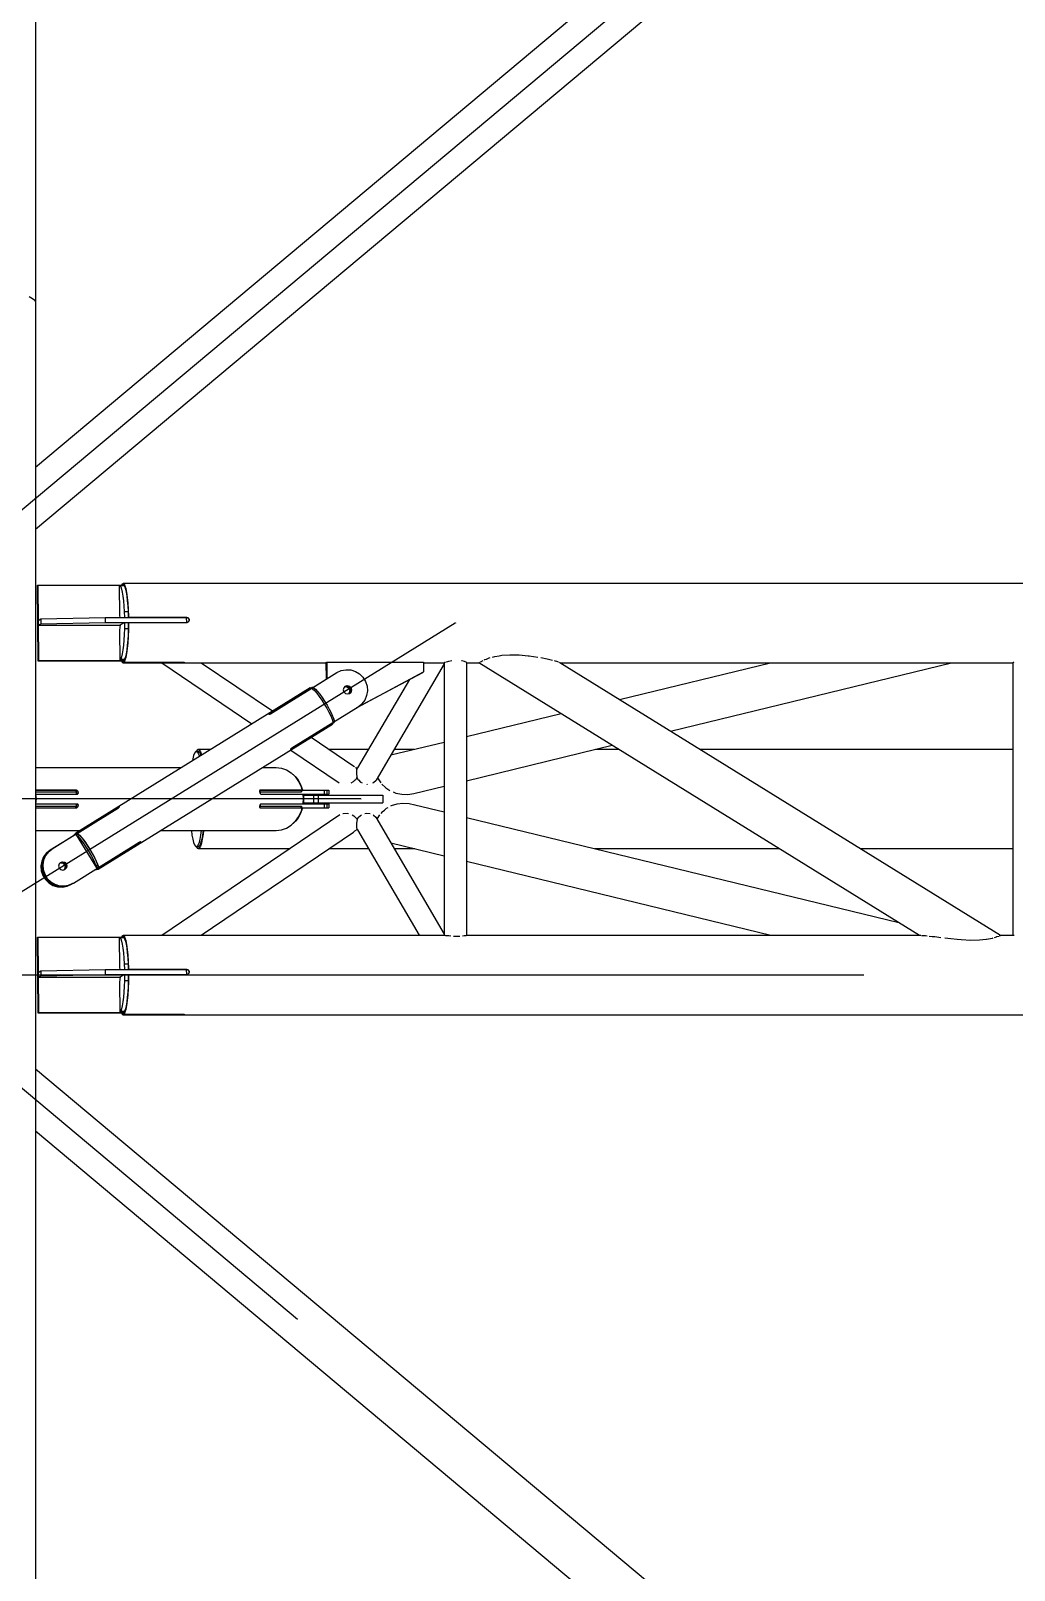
# Model space of a CAD drawing. Header units: millimetres. Extents: x 150209.93 to 150215.05, y 136675.65 to 136679.93.
# Drawn here: x 150213.6292 to 150213.7299, y 136678.372 to 136678.5295 of the extents above; entities that cross this region are included whole.
import ezdxf

# ---------------------------------------------------------------- set-up
doc = ezdxf.new("R2010")
doc.units = ezdxf.units.MM
doc.header["$LTSCALE"] = 0.25
doc.linetypes.add('CENTER', pattern=[50.8, 31.75, -6.35, 6.35, -6.35])
doc.linetypes.add('XKITLINE00', pattern=[0])

# ---------------------------------------------------------------- blocks, each defined once
blk = doc.blocks.new('çatıı')
at = {"color": 8, "linetype": 'CENTER'}
for p, q in [((23430, 14190.27), (25173.61, 15650.27)), ((23430, 14010.27), (23720.98, 14190.27)), ((23672.68, 14100.27), (23430, 14100.27)), ((25173.61, 12550.27), (23430, 14010.27)), ((23430, 14010.27), (24815.89, 14010.27))]:
    blk.add_line(p, q, dxfattribs=at)
at = {"color": 8, "linetype": 'XKITLINE00'}
for p, q in [((23506.2, 14269.97), (25130.41, 15629.99)), ((23506.2, 14238.19), (25161.76, 15624.47)), ((23506.2, 15583.87), (23506.2, 14354.32)), ((23502.91, 14357.14), (23504.73, 14356.21)), ((23504.73, 14356.21), (23505.83, 14355.27)), ((23504.73, 14356.21), (23505.83, 14355.27)), ((23505.83, 14355.27), (23506.2, 14354.32)), ((23505.83, 14355.27), (23506.2, 14354.32)), ((23506.2, 14354.32), (23506.2, 12689.51)), ((23507.07, 14209.42), (23507.41, 14209.61)), ((23507.07, 14209.42), (23507.48, 14170.94)), ((23507.41, 14209.61), (23507.83, 14171.13)), ((23507.41, 14209.61), (23549.01, 14209.61)), ((23549.01, 14209.67), (23550.99, 14209.67)), ((23549.01, 14209.67), (23549.18, 14194.11)), ((23549.01, 14209.67), (23549.44, 14209.47)), ((23549.44, 14209.47), (23551.42, 14209.47)), ((23549.44, 14209.47), (23549.85, 14208.77)), ((23549.85, 14208.77), (23550.25, 14207.6)), ((23550.54, 14210.27), (23550.24, 14209.67)), ((23550.54, 14210.27), (23550.62, 14210.32)), ((23550.62, 14210.32), (23550.63, 14209.67)), ((23550.62, 14210.32), (23551, 14210.32)), ((23550.99, 14209.67), (23551.42, 14209.47)), ((23551, 14210.55), (23551.03, 14210.57)), ((23551, 14210.55), (23551.01, 14209.67)), ((23551.03, 14210.57), (23551.51, 14210.27)), ((23551.03, 14210.57), (24815.89, 14210.57)), ((23551.42, 14209.47), (23551.84, 14208.77)), ((23551.51, 14210.27), (23551.99, 14209.35)), ((23551.84, 14208.77), (23552.23, 14207.6)), ((23551.99, 14209.35), (23552.43, 14207.86)), ((23550.25, 14207.6), (23550.62, 14205.98)), ((23550.62, 14205.98), (23550.94, 14203.97)), ((23550.94, 14203.97), (23551.22, 14201.6)), ((23551.22, 14201.6), (23551.44, 14198.94)), ((23552.23, 14207.6), (23552.6, 14205.98)), ((23552.43, 14207.86), (23552.83, 14205.83)), ((23552.6, 14205.98), (23552.92, 14203.97)), ((23552.83, 14205.83), (23553.17, 14203.32)), ((23552.92, 14203.97), (23553.2, 14201.6)), ((23553.17, 14203.32), (23553.45, 14200.42)), ((23553.2, 14201.6), (23553.42, 14198.94)), ((23508.98, 14192.4), (23541.78, 14193.03)), ((23541.78, 14193.03), (23551.69, 14193.03)), ((23541.78, 14193.03), (23541.81, 14190.54)), ((23549.18, 14194.11), (23549.35, 14193.03)), ((23551.44, 14198.94), (23551.6, 14196.06)), ((23551.6, 14196.06), (23553.58, 14196.06)), ((23551.6, 14196.06), (23551.69, 14193.03)), ((23551.69, 14193.03), (23553.68, 14193.03)), ((23551.69, 14193.03), (23551.69, 14193.03)), ((23553.42, 14198.94), (23553.58, 14196.06)), ((23553.45, 14200.42), (23553.66, 14197.22)), ((23553.58, 14196.06), (23553.68, 14193.03)), ((23553.66, 14197.22), (23553.78, 14193.8)), ((23553.67, 14193.13), (23553.79, 14193.2)), ((23553.67, 14193.11), (23583.34, 14193.11)), ((23553.67, 14193.03), (23553.68, 14193.03)), ((23553.68, 14193.03), (23583.38, 14193.03)), ((23553.78, 14193.8), (23553.79, 14193.2)), ((23553.79, 14193.2), (23583.51, 14193.2)), ((23580.88, 14193.11), (23580.88, 14193.03)), ((23583.34, 14193.11), (23583.51, 14193.2)), ((23583.34, 14193.11), (23583.69, 14193.06)), ((23583.38, 14193.03), (23583.41, 14190.54)), ((23583.51, 14193.2), (23583.85, 14193.15)), ((23583.69, 14193.06), (23583.85, 14193.15)), ((23583.69, 14193.06), (23584.01, 14192.93)), ((23583.85, 14193.15), (23584.18, 14193.02)), ((23584.01, 14192.93), (23584.29, 14192.71)), ((23584.18, 14193.02), (23584.46, 14192.8)), ((23507.61, 14191.62), (23508.98, 14192.4)), ((23507.61, 14191.62), (23507.63, 14189.13)), ((23507.63, 14189.13), (23509.01, 14189.91)), ((23507.63, 14189.13), (23549.55, 14189.13)), ((23508.98, 14192.4), (23509.01, 14189.91)), ((23509.01, 14189.91), (23541.81, 14190.54)), ((23541.81, 14190.54), (23551.71, 14190.54)), ((23549.58, 14189.32), (23549.26, 14186.63)), ((23549.26, 14186.63), (23549.43, 14171.07)), ((23549.58, 14189.32), (23551.72, 14190.54)), ((23551.69, 14187.44), (23551.6, 14184.42)), ((23551.72, 14190.54), (23551.69, 14187.44)), ((23551.69, 14187.44), (23553.67, 14187.44)), ((23551.72, 14190.54), (23553.7, 14190.54)), ((23553.67, 14187.44), (23553.58, 14184.42)), ((23553.78, 14186.75), (23553.66, 14183.33)), ((23553.7, 14190.54), (23553.67, 14187.44)), ((23553.7, 14190.54), (23583.41, 14190.54)), ((23553.7, 14190.44), (23553.82, 14190.51)), ((23553.83, 14190.27), (23553.78, 14186.75)), ((23553.82, 14190.51), (23583.54, 14190.51)), ((23553.82, 14190.51), (23553.83, 14190.27)), ((23583.36, 14190.51), (23583.41, 14190.54)), ((23583.54, 14190.51), (23583.88, 14190.55)), ((23583.88, 14190.55), (23584.2, 14190.69)), ((23584.11, 14190.65), (23584.32, 14190.81)), ((23584.2, 14190.69), (23584.48, 14190.9)), ((23584.29, 14192.71), (23584.51, 14192.43)), ((23584.53, 14191.09), (23584.32, 14190.81)), ((23584.46, 14192.8), (23584.67, 14192.53)), ((23584.69, 14191.18), (23584.48, 14190.9)), ((23584.51, 14192.43), (23584.65, 14192.11)), ((23584.66, 14191.41), (23584.53, 14191.09)), ((23584.65, 14192.11), (23584.7, 14191.76)), ((23584.7, 14191.76), (23584.66, 14191.41)), ((23584.67, 14192.53), (23584.81, 14192.2)), ((23584.82, 14191.51), (23584.69, 14191.18)), ((23584.81, 14192.2), (23584.86, 14191.85)), ((23584.86, 14191.85), (23584.82, 14191.51)), ((23551.21, 14178.89), (23550.94, 14176.53)), ((23551.44, 14181.54), (23551.21, 14178.89)), ((23551.6, 14184.42), (23551.44, 14181.54)), ((23553.17, 14177.23), (23552.83, 14174.72)), ((23553.19, 14178.89), (23552.92, 14176.53)), ((23553.45, 14180.12), (23553.17, 14177.23)), ((23553.42, 14181.54), (23553.19, 14178.89)), ((23553.58, 14184.42), (23553.42, 14181.54)), ((23553.66, 14183.33), (23553.45, 14180.12)), ((23507.48, 14170.94), (23507.83, 14171.13)), ((23507.48, 14170.94), (23551.42, 14170.94)), ((23507.83, 14171.13), (23549.43, 14171.13)), ((23548.97, 14170.94), (23549.08, 14170.88)), ((23549.08, 14170.94), (23549.08, 14170.88)), ((23549.08, 14170.88), (23551.06, 14170.88)), ((23549.84, 14171.76), (23549.43, 14171.07)), ((23549.43, 14171.07), (23551.41, 14171.07)), ((23550.24, 14172.92), (23549.84, 14171.76)), ((23549.84, 14171.76), (23551.83, 14171.76)), ((23550.61, 14174.52), (23550.24, 14172.92)), ((23550.24, 14170.88), (23550.54, 14170.28)), ((23550.54, 14170.28), (23551.03, 14169.97)), ((23550.94, 14176.53), (23550.61, 14174.52)), ((23551.03, 14169.97), (23551.06, 14170)), ((23551.03, 14169.97), (23654.75, 14169.97)), ((23551.05, 14170.88), (23551.06, 14170)), ((23551.06, 14170.94), (23551.06, 14170.88)), ((23551.06, 14170), (23580.77, 14170)), ((23551.83, 14171.76), (23551.41, 14171.07)), ((23551.42, 14171.09), (23551.43, 14170.23)), ((23551.43, 14170.23), (23551.51, 14170.28)), ((23551.43, 14170.23), (23581.14, 14170.23)), ((23551.99, 14171.2), (23551.51, 14170.28)), ((23552.22, 14172.92), (23551.83, 14171.76)), ((23552.43, 14172.69), (23551.99, 14171.2)), ((23552.59, 14174.52), (23552.22, 14172.92)), ((23552.83, 14174.72), (23552.43, 14172.69)), ((23552.92, 14176.53), (23552.59, 14174.52)), ((23570.92, 14169.97), (23616.92, 14138.78)), ((23580.77, 14170.23), (23580.77, 14170)), ((23580.77, 14170), (23581.13, 14170)), ((23581.12, 14170.23), (23581.13, 14170)), ((23581.13, 14170), (23581.47, 14170.01)), ((23581.14, 14170.23), (23581.48, 14170.23)), ((23581.47, 14170.01), (23581.77, 14170.03)), ((23581.48, 14170.23), (23581.79, 14170.21)), ((23581.77, 14170.03), (23582.02, 14170.05)), ((23581.79, 14170.21), (23582.04, 14170.2)), ((23582.02, 14170.05), (23582.2, 14170.08)), ((23582.04, 14170.2), (23582.21, 14170.17)), ((23582.2, 14170.08), (23582.3, 14170.11)), ((23582.21, 14170.17), (23582.3, 14170.14)), ((23582.3, 14170.14), (23582.3, 14170.11)), ((23591, 14169.97), (23627.42, 14145.27)), ((23654.76, 14169.98), (23655.18, 14170.22)), ((23654.76, 14169.98), (23654.86, 14161.46)), ((23655.18, 14170.22), (23704.7, 14170.22)), ((23655.18, 14170.22), (23655.27, 14161.71)), ((23715.28, 14169.34), (23680.44, 14109.83)), ((23704.7, 14170.22), (23704.75, 14165.23)), ((23704.7, 14169.97), (23715.28, 14169.97)), ((23715.28, 14169.99), (23715.37, 14170)), ((23715.28, 14169.99), (23715.41, 14169.99)), ((23715.28, 14169.99), (23715.28, 14030.57)), ((23715.56, 14170.15), (23715.41, 14169.99)), ((23715.56, 14170.15), (23715.86, 14170.25)), ((23716.16, 14170.35), (23716.37, 14170.43)), ((23716.37, 14170.43), (23717.12, 14170.57)), ((23717.12, 14170.57), (23717.63, 14170.77)), ((23717.63, 14170.77), (23719.22, 14171.12)), ((23724.11, 14171.11), (23724.33, 14171.08)), ((23724.33, 14171.08), (23725.59, 14170.71)), ((23725.59, 14170.71), (23725.83, 14170.57)), ((23725.83, 14170.57), (23726.4, 14170.4)), ((23726.4, 14170.4), (23726.45, 14170.35)), ((23726.55, 14170.25), (23726.68, 14170.11)), ((23726.68, 14170.11), (23726.68, 14030.57)), ((23726.68, 14169.97), (23733.06, 14169.97)), ((23733.03, 14169.99), (23733.06, 14170)), ((23733.03, 14169.99), (23733.26, 14169.98)), ((23733.03, 14169.99), (23958.41, 14030.57)), ((23733.43, 14170.25), (23733.26, 14169.98)), ((23733.67, 14170.35), (23734.37, 14170.56)), ((23734.53, 14170.79), (23734.37, 14170.56)), ((23734.53, 14170.79), (23735.22, 14171.11)), ((23735.66, 14171.31), (23736.13, 14171.53)), ((23736.13, 14171.53), (23737, 14171.74)), ((23737, 14171.74), (23738.29, 14172.4)), ((23738.29, 14172.4), (23738.86, 14172.55)), ((23739.99, 14172.85), (23741.18, 14173.16)), ((23741.18, 14173.16), (23743.5, 14173.48)), ((23743.5, 14173.48), (23744.74, 14173.75)), ((23744.74, 14173.75), (23748.88, 14174.07)), ((23748.88, 14174.07), (23753.63, 14173.97)), ((23753.63, 14173.97), (23758.3, 14173.48)), ((23758.3, 14173.48), (23758.72, 14173.45)), ((23758.72, 14173.45), (23763.19, 14172.85)), ((23764.79, 14172.55), (23767.93, 14171.92)), ((23767.93, 14171.92), (23768.59, 14171.74)), ((23768.59, 14171.74), (23770.62, 14171.31)), ((23771.49, 14171.11), (23773.19, 14170.56)), ((23773.19, 14170.56), (23773.58, 14170.48)), ((23773.58, 14170.48), (23773.84, 14170.35)), ((23774.04, 14170.25), (23774.37, 14170.09)), ((23774.37, 14170.09), (23999.9, 14030.57)), ((23774.54, 14169.97), (24006.27, 14169.97)), ((23804.9, 14151.2), (23882.14, 14169.97)), ((23831.06, 14135.02), (23974.83, 14169.97)), ((24006.27, 14169.99), (24006.35, 14170)), ((24006.27, 14169.99), (24006.39, 14169.98)), ((24006.27, 14169.99), (24006.27, 14030.57)), ((24006.55, 14170.15), (24006.39, 14169.98)), ((24006.55, 14170.15), (24006.86, 14170.25)), ((23647.55, 14156.94), (23660.4, 14164.88)), ((23648.15, 14157.36), (23654.85, 14161.5)), ((23648.15, 14157.35), (23654.85, 14161.49)), ((23660.4, 14164.88), (23662.62, 14165.91)), ((23662.62, 14165.91), (23665.04, 14166.37)), ((23665.04, 14166.37), (23667.49, 14166.23)), ((23667.49, 14166.23), (23669.85, 14165.5)), ((23669.85, 14165.5), (23671.97, 14164.23)), ((23670.67, 14147.02), (23704.34, 14165)), ((23670.84, 14147.12), (23704.75, 14165.23)), ((23697.49, 14161.36), (23671.02, 14116.15)), ((23671.97, 14164.23), (23673.74, 14162.49)), ((23673.74, 14162.49), (23675.04, 14160.37)), ((23704.34, 14165), (23704.75, 14165.23)), ((23704.34, 14165.01), (23704.34, 14165)), ((23526.79, 14083.02), (23646.72, 14157.22)), ((23626.1, 14144.19), (23647.1, 14157.18)), ((23626.46, 14143.89), (23647.45, 14156.88)), ((23626.58, 14143.93), (23647.58, 14156.92)), ((23646.72, 14157.22), (23647.1, 14157.18)), ((23647.1, 14157.18), (23647.33, 14156.81)), ((23647.19, 14157.03), (23647.77, 14157.39)), ((23647.22, 14156.99), (23647.93, 14157.43)), ((23647.29, 14156.88), (23648.13, 14157.4)), ((23647.29, 14156.88), (23647.33, 14156.81)), ((23647.45, 14156.88), (23647.55, 14156.94)), ((23647.45, 14156.88), (23647.48, 14156.85)), ((23647.55, 14156.94), (23647.56, 14156.91)), ((23647.58, 14156.92), (23647.95, 14156.66)), ((23647.77, 14157.39), (23647.93, 14157.43)), ((23647.9, 14156.7), (23648.6, 14157.14)), ((23647.93, 14157.43), (23648.13, 14157.4)), ((23647.95, 14156.66), (23648.92, 14155.72)), ((23648.13, 14157.4), (23648.17, 14157.32)), ((23648.6, 14157.14), (23649.44, 14156.42)), ((23648.68, 14155.95), (23649.44, 14156.42)), ((23648.92, 14155.72), (23650.07, 14154.38)), ((23649.44, 14156.42), (23650.46, 14155.3)), ((23650.07, 14154.38), (23651.34, 14152.71)), ((23650.46, 14155.3), (23651.62, 14153.85)), ((23651.62, 14153.85), (23652.87, 14152.13)), ((23663.93, 14157.14), (23663.68, 14156.07)), ((23663.68, 14156.07), (23664, 14155)), ((23664.68, 14157.95), (23663.93, 14157.14)), ((23664, 14155), (23664.81, 14154.24)), ((23664.34, 14157.59), (23664.77, 14157.72)), ((23664.41, 14157.66), (23664.97, 14157.83)), ((23664.44, 14157.69), (23665.1, 14157.87)), ((23664.59, 14157.86), (23665.51, 14158.11)), ((23664.6, 14157.87), (23665.52, 14158.14)), ((23664.68, 14157.95), (23665.73, 14158.26)), ((23664.77, 14157.72), (23665.84, 14157.45)), ((23664.81, 14154.24), (23665.88, 14153.98)), ((23664.97, 14157.83), (23666.05, 14157.57)), ((23665.1, 14157.87), (23666.16, 14157.58)), ((23665.51, 14158.11), (23666.58, 14157.82)), ((23665.52, 14158.14), (23666.6, 14157.88)), ((23665.73, 14158.26), (23666.8, 14158)), ((23665.84, 14157.45), (23666.65, 14156.69)), ((23665.88, 14153.98), (23666.94, 14154.29)), ((23666.05, 14157.57), (23666.86, 14156.81)), ((23666.16, 14157.58), (23666.95, 14156.8)), ((23666.72, 14154.55), (23666.31, 14154.1)), ((23666.93, 14154.66), (23666.44, 14154.14)), ((23666.97, 14154.66), (23666.48, 14154.15)), ((23666.58, 14157.82), (23667.36, 14157.03)), ((23666.6, 14157.88), (23667.41, 14157.12)), ((23666.65, 14156.69), (23666.97, 14155.62)), ((23666.97, 14155.62), (23666.72, 14154.55)), ((23667.39, 14154.89), (23666.74, 14154.23)), ((23666.8, 14158), (23667.61, 14157.24)), ((23667.48, 14154.98), (23666.8, 14154.25)), ((23666.86, 14156.81), (23667.18, 14155.74)), ((23667.18, 14155.74), (23666.93, 14154.66)), ((23667.69, 14155.09), (23666.94, 14154.29)), ((23666.95, 14156.8), (23667.25, 14155.73)), ((23667.25, 14155.73), (23666.97, 14154.66)), ((23667.36, 14157.03), (23667.66, 14155.96)), ((23667.66, 14155.96), (23667.39, 14154.89)), ((23667.41, 14157.12), (23667.73, 14156.05)), ((23667.73, 14156.05), (23667.48, 14154.98)), ((23667.61, 14157.24), (23667.93, 14156.17)), ((23667.93, 14156.17), (23667.69, 14155.09)), ((23675.04, 14160.37), (23675.81, 14158.01)), ((23676, 14155.54), (23675.59, 14153.11)), ((23675.81, 14158.01), (23676, 14155.54)), ((23651.34, 14152.71), (23652.66, 14150.8)), ((23652.66, 14150.8), (23653.98, 14148.75)), ((23652.87, 14152.13), (23654.14, 14150.23)), ((23653.98, 14148.75), (23655.22, 14146.66)), ((23654.14, 14150.23), (23655.37, 14148.24)), ((23655.22, 14146.66), (23656.33, 14144.62)), ((23655.37, 14148.24), (23656.5, 14146.26)), ((23656.5, 14146.26), (23657.47, 14144.38)), ((23658.37, 14139.41), (23671.22, 14147.35)), ((23671.22, 14147.35), (23673.13, 14148.89)), ((23674.62, 14150.84), (23673.13, 14148.89)), ((23675.59, 14153.11), (23674.62, 14150.84)), ((23538.29, 14064.39), (23658.23, 14138.58)), ((23625.6, 14143.83), (23625.55, 14143.78)), ((23625.55, 14143.78), (23625.55, 14143.75)), ((23625.55, 14143.75), (23625.6, 14143.67)), ((23625.6, 14143.83), (23625.72, 14143.93)), ((23625.6, 14143.67), (23625.72, 14143.64)), ((23625.72, 14143.93), (23625.89, 14144.06)), ((23625.72, 14143.64), (23625.89, 14143.65)), ((23625.89, 14144.06), (23626.1, 14144.19)), ((23625.89, 14144.06), (23626.11, 14143.71)), ((23625.89, 14143.65), (23626.11, 14143.71)), ((23626.1, 14144.19), (23626.35, 14143.8)), ((23626.11, 14143.71), (23626.35, 14143.8)), ((23626.35, 14143.8), (23626.58, 14143.93)), ((23626.35, 14143.83), (23626.46, 14143.89)), ((23626.35, 14143.83), (23626.36, 14143.81)), ((23626.46, 14143.89), (23626.48, 14143.87)), ((23637.28, 14126.36), (23658.27, 14139.35)), ((23637.37, 14126.45), (23658.36, 14139.44)), ((23637.38, 14125.92), (23658.38, 14138.91)), ((23656.33, 14144.62), (23657.24, 14142.76)), ((23657.24, 14142.76), (23657.91, 14141.15)), ((23657.47, 14144.38), (23658.24, 14142.7)), ((23657.91, 14141.15), (23658.31, 14139.87)), ((23658.01, 14140.84), (23658.76, 14141.31)), ((23658.15, 14139.28), (23658.38, 14138.91)), ((23658.15, 14139.28), (23658.19, 14139.22)), ((23658.19, 14139.22), (23659.03, 14139.74)), ((23658.38, 14138.91), (23658.23, 14138.58)), ((23658.24, 14142.7), (23658.76, 14141.31)), ((23658.25, 14139.11), (23658.97, 14139.55)), ((23658.26, 14139.38), (23658.27, 14139.35)), ((23658.27, 14139.08), (23658.86, 14139.44)), ((23658.27, 14139.35), (23658.37, 14139.41)), ((23658.31, 14139.87), (23658.36, 14139.44)), ((23658.32, 14139.83), (23659.02, 14140.26)), ((23658.35, 14139.43), (23658.37, 14139.41)), ((23658.76, 14141.31), (23659.02, 14140.26)), ((23658.97, 14139.55), (23658.86, 14139.44)), ((23659.03, 14139.74), (23658.97, 14139.55)), ((23658.99, 14139.79), (23659.03, 14139.74)), ((23726.68, 14132.18), (23775.12, 14143.95)), ((23647.28, 14131.81), (23668.53, 14117.39)), ((23587.09, 14122.47), (23586.67, 14120.8)), ((23587.54, 14123.69), (23587.09, 14122.47)), ((23588.01, 14124.43), (23587.54, 14123.69)), ((23588.01, 14124.43), (23588.49, 14124.67)), ((23588.49, 14124.67), (23589.48, 14124.67)), ((23588.49, 14124.67), (23588.97, 14124.43)), ((23588.93, 14125.36), (23588.54, 14124.67)), ((23588.93, 14125.36), (23589.48, 14125.67)), ((23588.97, 14124.43), (23589.44, 14123.69)), ((23589.44, 14123.69), (23589.89, 14122.47)), ((23589.48, 14125.67), (23590.03, 14125.36)), ((23589.48, 14125.67), (23595.74, 14125.67)), ((23589.48, 14124.67), (23589.96, 14124.43)), ((23589.89, 14122.47), (23589.98, 14122.11)), ((23589.96, 14124.43), (23590.43, 14123.69)), ((23590.03, 14125.36), (23590.56, 14124.43)), ((23590.43, 14123.69), (23590.82, 14122.63)), ((23590.56, 14124.43), (23591.07, 14122.91)), ((23591.07, 14122.91), (23591.09, 14122.8)), ((23636.72, 14125.81), (23636.7, 14125.69)), ((23636.7, 14125.69), (23636.74, 14125.62)), ((23636.81, 14125.97), (23636.72, 14125.81)), ((23636.74, 14125.62), (23636.77, 14125.61)), ((23636.77, 14125.61), (23636.83, 14125.63)), ((23636.78, 14125.31), (23661.65, 14108.45)), ((23636.96, 14126.13), (23636.81, 14125.97)), ((23636.83, 14125.63), (23636.98, 14125.69)), ((23636.96, 14126.13), (23637.15, 14126.3)), ((23636.96, 14126.13), (23637.17, 14125.79)), ((23636.98, 14125.69), (23637.17, 14125.79)), ((23637.15, 14126.3), (23637.37, 14126.45)), ((23637.15, 14126.3), (23637.38, 14125.92)), ((23637.16, 14126.31), (23637.17, 14126.3)), ((23637.17, 14126.3), (23637.28, 14126.36)), ((23637.17, 14125.79), (23637.38, 14125.92)), ((23637.27, 14126.39), (23637.28, 14126.36)), ((23656.3, 14125.67), (23676.6, 14125.67)), ((23688.02, 14122.77), (23715.28, 14129.4)), ((23689.72, 14125.67), (23699.95, 14125.67)), ((23726.68, 14109.64), (23801.28, 14127.77)), ((23792.64, 14125.67), (23804.67, 14125.67)), ((23846.16, 14125.67), (24006.27, 14125.67)), ((23506.2, 14116.42), (23580.78, 14116.42)), ((23586.67, 14120.8), (23586.52, 14119.97)), ((23622.41, 14116.42), (23629.41, 14116.42)), ((23629.41, 14116.42), (23632.08, 14116.11)), ((23632.08, 14116.11), (23634.65, 14115.2)), ((23634.65, 14115.2), (23637.01, 14113.7)), ((23668.53, 14117.39), (23669.38, 14116.81)), ((23669.9, 14116.46), (23670.59, 14115.48)), ((23670.51, 14115.01), (23670.45, 14114.23)), ((23670.57, 14115.27), (23670.5, 14115.12)), ((23670.5, 14115.12), (23670.51, 14115.01)), ((23670.65, 14115.44), (23670.61, 14115.35)), ((23671.02, 14116.15), (23670.65, 14115.44)), ((23637.01, 14113.7), (23639.09, 14111.69)), ((23638.02, 14112.73), (23638.53, 14112.33)), ((23638.53, 14112.33), (23639.01, 14111.77)), ((23639.09, 14111.69), (23640.79, 14109.25)), ((23639.15, 14111.6), (23640.36, 14110.19)), ((23640.36, 14110.19), (23641.8, 14107.67)), ((23640.79, 14109.25), (23642.05, 14106.46)), ((23641.5, 14107.67), (23641.8, 14107.67)), ((23641.8, 14107.67), (23642.79, 14104.87)), ((23642.05, 14106.46), (23642.46, 14104.87)), ((23667.72, 14108.46), (23668.97, 14109.18)), ((23669.74, 14110.02), (23668.97, 14109.18)), ((23669.74, 14110.02), (23670.21, 14110.49)), ((23670.65, 14111.38), (23670.21, 14110.49)), ((23670.44, 14114.06), (23670.42, 14113.76)), ((23670.42, 14113.76), (23670.45, 14113.57)), ((23670.45, 14113.57), (23670.52, 14112.46)), ((23670.54, 14112.23), (23670.56, 14111.82)), ((23670.56, 14111.82), (23670.63, 14111.56)), ((23670.63, 14111.56), (23670.67, 14111.22)), ((23670.67, 14111.22), (23671.3, 14110.14)), ((23671.3, 14110.14), (23671.42, 14110.02)), ((23671.42, 14110.02), (23672.56, 14108.9)), ((23672.56, 14108.9), (23673.4, 14108.46)), ((23675.76, 14107.77), (23675.89, 14107.75)), ((23675.89, 14107.75), (23676.1, 14107.77)), ((23678.74, 14108.46), (23679.2, 14108.67)), ((23679.2, 14108.67), (23680.44, 14109.83)), ((23681.19, 14111.11), (23681.8, 14110.01)), ((23681.8, 14110.01), (23682.92, 14108.46)), ((23683.46, 14107.77), (23685.21, 14106.23)), ((23699.85, 14103.11), (23715.28, 14106.87)), ((23506.2, 14104.87), (23527.11, 14104.87)), ((23506.2, 14104.77), (23526.64, 14104.77)), ((23506.2, 14103.97), (23527.03, 14103.97)), ((23506.2, 14102.77), (23527.03, 14102.77)), ((23506.2, 14102.67), (23527.55, 14102.67)), ((23506.3, 14102.67), (23506.51, 14100.27)), ((23506.51, 14100.27), (23506.3, 14097.87)), ((23526.37, 14104.87), (23526.55, 14104.83)), ((23526.55, 14104.83), (23527.29, 14104.83)), ((23526.55, 14104.83), (23526.63, 14104.77)), ((23526.64, 14104.77), (23526.73, 14104.7)), ((23526.64, 14104.77), (23527.03, 14103.97)), ((23526.73, 14104.7), (23526.91, 14104.5)), ((23526.84, 14102.67), (23527, 14102.72)), ((23526.91, 14104.5), (23527.07, 14104.23)), ((23527, 14102.72), (23527.14, 14102.85)), ((23527, 14102.72), (23527.71, 14102.72)), ((23527.03, 14103.97), (23527.03, 14102.77)), ((23527.07, 14104.23), (23527.19, 14103.93)), ((23527.11, 14104.87), (23527.29, 14104.83)), ((23527.25, 14103.05), (23527.14, 14102.85)), ((23527.19, 14103.93), (23527.27, 14103.62)), ((23527.3, 14103.26), (23527.25, 14103.05)), ((23527.27, 14103.62), (23527.3, 14103.32)), ((23527.29, 14104.83), (23527.47, 14104.7)), ((23527.3, 14103.32), (23527.3, 14103.26)), ((23527.47, 14104.7), (23527.65, 14104.5)), ((23527.55, 14102.67), (23527.71, 14102.72)), ((23527.65, 14104.5), (23527.81, 14104.23)), ((23527.71, 14102.72), (23527.85, 14102.85)), ((23527.81, 14104.23), (23527.93, 14103.93)), ((23527.96, 14103.05), (23527.85, 14102.85)), ((23527.93, 14103.93), (23528.01, 14103.62)), ((23528.03, 14103.32), (23527.96, 14103.05)), ((23528.01, 14103.62), (23528.03, 14103.43)), ((23528.03, 14103.43), (23528.03, 14103.32)), ((23620.87, 14104.5), (23620.85, 14104.23)), ((23620.85, 14104.23), (23620.88, 14103.93)), ((23620.95, 14104.7), (23620.87, 14104.5)), ((23620.88, 14104.5), (23621.13, 14103.97)), ((23620.88, 14103.93), (23620.96, 14103.62)), ((23621.06, 14104.83), (23620.95, 14104.7)), ((23620.96, 14103.62), (23621.04, 14103.43)), ((23621.01, 14104.77), (23656.28, 14104.77)), ((23621.04, 14103.43), (23621.07, 14103.32)), ((23621.06, 14104.83), (23621.22, 14104.87)), ((23621.07, 14103.32), (23621.18, 14103.05)), ((23621.13, 14103.97), (23642.38, 14103.97)), ((23621.13, 14103.97), (23621.13, 14103.16)), ((23621.18, 14103.05), (23621.32, 14102.85)), ((23621.22, 14104.87), (23642.46, 14104.87)), ((23621.32, 14102.85), (23621.48, 14102.72)), ((23621.42, 14102.77), (23656.28, 14102.77)), ((23621.48, 14102.72), (23621.65, 14102.67)), ((23621.65, 14102.67), (23642.9, 14102.67)), ((23641.98, 14104.77), (23642.38, 14103.97)), ((23642.38, 14104.77), (23642.38, 14103.97)), ((23642.46, 14104.87), (23642.79, 14104.87)), ((23642.9, 14102.67), (23643.1, 14100.27)), ((23642.9, 14102.67), (23643.22, 14102.67)), ((23643.1, 14100.27), (23642.9, 14097.87)), ((23643, 14101.48), (23643.34, 14101.48)), ((23643, 14099.07), (23643.34, 14099.07)), ((23643.22, 14102.67), (23643.34, 14101.48)), ((23643.34, 14099.07), (23643.23, 14097.87)), ((23643.26, 14102.27), (23645.75, 14102.27)), ((23643.34, 14101.48), (23643.38, 14100.27)), ((23643.38, 14100.27), (23643.34, 14099.07)), ((23645.75, 14102.27), (23683.84, 14102.27)), ((23648.47, 14102.27), (23648.47, 14098.27)), ((23650.9, 14102.27), (23650.9, 14098.27)), ((23653.95, 14104.77), (23653.95, 14102.77)), ((23655.29, 14104.77), (23655.29, 14102.77)), ((23656.28, 14104.77), (23656.28, 14102.77)), ((23683.84, 14102.27), (23683.84, 14098.27)), ((23685.21, 14106.23), (23685.42, 14106)), ((23685.42, 14106), (23687.51, 14104.6)), ((23689.11, 14103.89), (23690.53, 14103.32)), ((23690.53, 14103.32), (23693.56, 14102.71)), ((23693.56, 14102.71), (23696.72, 14102.64)), ((23696.72, 14102.64), (23699.85, 14103.11)), ((23506.2, 14097.87), (23527.55, 14097.87)), ((23506.2, 14097.77), (23527.03, 14097.77)), ((23506.2, 14096.58), (23527.03, 14096.58)), ((23506.2, 14095.77), (23526.64, 14095.77)), ((23506.2, 14095.67), (23527.11, 14095.67)), ((23526.37, 14095.67), (23526.55, 14095.72)), ((23526.55, 14095.72), (23526.63, 14095.77)), ((23526.55, 14095.72), (23527.29, 14095.72)), ((23527.03, 14096.58), (23526.64, 14095.77)), ((23526.64, 14095.78), (23526.73, 14095.85)), ((23526.91, 14096.05), (23526.73, 14095.85)), ((23526.84, 14097.87), (23527, 14097.83)), ((23527.07, 14096.32), (23526.91, 14096.05)), ((23527, 14097.83), (23527.71, 14097.83)), ((23527, 14097.83), (23527.14, 14097.7)), ((23527.03, 14097.77), (23527.03, 14096.58)), ((23527.19, 14096.62), (23527.07, 14096.32)), ((23527.11, 14095.67), (23527.29, 14095.72)), ((23527.14, 14097.7), (23527.25, 14097.5)), ((23527.16, 14082.99), (23548.15, 14095.98)), ((23527.27, 14096.93), (23527.19, 14096.62)), ((23527.25, 14097.5), (23527.3, 14097.29)), ((23527.3, 14097.23), (23527.27, 14096.93)), ((23527.29, 14095.72), (23527.47, 14095.85)), ((23527.3, 14097.29), (23527.3, 14097.23)), ((23527.65, 14096.05), (23527.47, 14095.85)), ((23527.51, 14082.69), (23548.51, 14095.67)), ((23527.55, 14097.87), (23527.71, 14097.83)), ((23527.64, 14082.72), (23548.63, 14095.71)), ((23527.81, 14096.32), (23527.65, 14096.05)), ((23527.71, 14097.83), (23527.85, 14097.7)), ((23527.93, 14096.62), (23527.81, 14096.32)), ((23527.85, 14097.7), (23527.96, 14097.5)), ((23528.01, 14096.93), (23527.93, 14096.62)), ((23527.96, 14097.5), (23528.03, 14097.23)), ((23528.03, 14097.12), (23528.01, 14096.93)), ((23528.03, 14097.23), (23528.03, 14097.12)), ((23548.15, 14095.98), (23548.38, 14096.11)), ((23548.15, 14095.98), (23548.38, 14095.6)), ((23548.38, 14096.11), (23548.6, 14096.23)), ((23548.38, 14096.11), (23548.63, 14095.71)), ((23548.51, 14095.67), (23548.53, 14095.65)), ((23548.6, 14096.23), (23548.8, 14096.33)), ((23548.63, 14095.71), (23548.84, 14095.86)), ((23548.8, 14096.33), (23548.92, 14096.37)), ((23548.84, 14095.86), (23549, 14096.01)), ((23548.92, 14096.37), (23548.95, 14096.37)), ((23548.95, 14096.37), (23549.07, 14096.34)), ((23549.1, 14096.14), (23549, 14096.01)), ((23549.07, 14096.34), (23549.12, 14096.26)), ((23549.12, 14096.26), (23549.1, 14096.14)), ((23570.89, 14030.57), (23661.85, 14092.26)), ((23620.88, 14096.62), (23620.85, 14096.32)), ((23620.85, 14096.32), (23620.87, 14096.05)), ((23620.87, 14096.05), (23620.95, 14095.85)), ((23620.96, 14096.93), (23620.88, 14096.62)), ((23621.13, 14096.58), (23620.88, 14096.05)), ((23620.95, 14095.85), (23621.06, 14095.72)), ((23621.04, 14097.12), (23620.96, 14096.93)), ((23621.01, 14095.77), (23641.98, 14095.77)), ((23621.07, 14097.23), (23621.04, 14097.12)), ((23621.06, 14095.72), (23621.22, 14095.67)), ((23621.18, 14097.5), (23621.07, 14097.23)), ((23621.13, 14097.38), (23621.13, 14096.58)), ((23621.13, 14096.58), (23642.38, 14096.58)), ((23621.32, 14097.7), (23621.18, 14097.5)), ((23621.22, 14095.67), (23642.46, 14095.67)), ((23621.32, 14097.7), (23621.48, 14097.83)), ((23621.42, 14097.77), (23656.28, 14097.77)), ((23621.48, 14097.83), (23621.65, 14097.87)), ((23621.65, 14097.87), (23642.9, 14097.87)), ((23640.79, 14091.3), (23639.09, 14088.85)), ((23641.8, 14092.88), (23640.36, 14090.36)), ((23642.05, 14094.09), (23640.79, 14091.3)), ((23641.5, 14092.88), (23641.8, 14092.88)), ((23642.79, 14095.67), (23641.8, 14092.88)), ((23642.38, 14096.58), (23641.98, 14095.77)), ((23641.98, 14095.77), (23655.29, 14095.77)), ((23642.46, 14095.67), (23642.05, 14094.09)), ((23642.38, 14096.58), (23642.38, 14095.77)), ((23642.46, 14095.67), (23642.79, 14095.67)), ((23642.9, 14097.87), (23643.23, 14097.87)), ((23643.27, 14098.27), (23683.84, 14098.27)), ((23653.95, 14097.77), (23653.95, 14095.77)), ((23655.29, 14097.77), (23655.29, 14095.77)), ((23655.29, 14095.77), (23656.28, 14095.77)), ((23656.28, 14097.77), (23656.28, 14095.77)), ((23663.46, 14092.81), (23663.67, 14092.88)), ((23663.67, 14092.88), (23665.62, 14092.98)), ((23665.62, 14092.98), (23666.37, 14092.81)), ((23668.25, 14092.13), (23669.15, 14091.63)), ((23669.15, 14091.63), (23669.98, 14090.74)), ((23669.98, 14090.74), (23670.4, 14090.33)), ((23671.18, 14090.6), (23670.73, 14089.81)), ((23671.18, 14090.6), (23671.32, 14090.74)), ((23671.32, 14090.74), (23672.44, 14091.85)), ((23672.44, 14091.85), (23672.98, 14092.13)), ((23674.73, 14092.81), (23675.76, 14093)), ((23675.76, 14093), (23677.51, 14092.8)), ((23678.96, 14092.13), (23679.08, 14092.08)), ((23679.08, 14092.08), (23680.32, 14090.92)), ((23680.32, 14090.92), (23715.28, 14031.21)), ((23681.36, 14090.73), (23680.85, 14090.01)), ((23681.87, 14091.73), (23681.36, 14090.73)), ((23682.22, 14092.13), (23681.87, 14091.73)), ((23683.64, 14093.76), (23682.81, 14092.81)), ((23683.64, 14093.76), (23684.69, 14094.54)), ((23684.69, 14094.54), (23685.8, 14095.52)), ((23685.8, 14095.52), (23686.67, 14095.99)), ((23687.95, 14096.69), (23688.3, 14096.89)), ((23688.3, 14096.89), (23691.16, 14097.78)), ((23691.16, 14097.78), (23694.22, 14098.15)), ((23694.22, 14098.15), (23697.33, 14097.97)), ((23697.33, 14097.97), (23700.33, 14097.26)), ((23700.33, 14097.26), (23700.41, 14097.22)), ((23700.33, 14097.26), (23715.28, 14093.62)), ((23726.68, 14090.85), (23947.94, 14037.05)), ((23506.2, 14084.12), (23528.57, 14084.12)), ((23514.76, 14074.79), (23527.61, 14082.74)), ((23526.16, 14082.16), (23527, 14082.68)), ((23526.31, 14082.2), (23527.15, 14082.72)), ((23526.51, 14082.16), (23527.35, 14082.68)), ((23526.79, 14083.02), (23526.64, 14082.69)), ((23526.64, 14082.69), (23526.74, 14082.52)), ((23526.79, 14083.02), (23527.16, 14082.99)), ((23527, 14082.68), (23527.15, 14082.72)), ((23527.15, 14082.72), (23527.35, 14082.68)), ((23527.16, 14082.99), (23527.39, 14082.61)), ((23527.35, 14082.68), (23527.39, 14082.61)), ((23527.61, 14082.74), (23527.81, 14082.42)), ((23527.64, 14082.72), (23527.82, 14082.42)), ((23527.64, 14082.72), (23528.01, 14082.47)), ((23570.2, 14084.12), (23629.41, 14084.12)), ((23585.97, 14084.12), (23586.28, 14081.83)), ((23591.01, 14084.12), (23590.69, 14081.83)), ((23591.02, 14030.57), (23668.84, 14083.35)), ((23592, 14084.12), (23591.68, 14081.83)), ((23592.17, 14084.12), (23591.96, 14082.31)), ((23629.41, 14084.12), (23632.08, 14084.44)), ((23632.08, 14084.44), (23634.65, 14085.35)), ((23634.65, 14085.35), (23637.01, 14086.85)), ((23637.01, 14086.85), (23639.09, 14088.85)), ((23638.02, 14087.82), (23638.53, 14088.22)), ((23639.01, 14088.78), (23638.53, 14088.22)), ((23640.36, 14090.36), (23639.15, 14088.94)), ((23668.69, 14083.3), (23668.84, 14083.35)), ((23668.84, 14083.35), (23669.63, 14083.91)), ((23669.63, 14083.91), (23670.19, 14084.32)), ((23670.7, 14085.08), (23670.19, 14084.32)), ((23670.4, 14090.33), (23670.71, 14089.72)), ((23670.44, 14086.99), (23670.41, 14086.8)), ((23670.41, 14086.8), (23670.43, 14086.56)), ((23670.52, 14088.23), (23670.44, 14086.99)), ((23670.44, 14086.43), (23670.5, 14085.55)), ((23670.5, 14085.55), (23670.49, 14085.44)), ((23670.49, 14085.44), (23670.55, 14085.31)), ((23670.55, 14088.74), (23670.53, 14088.41)), ((23670.62, 14089.01), (23670.55, 14088.74)), ((23670.58, 14085.25), (23670.72, 14084.95)), ((23670.73, 14089.81), (23670.62, 14089.01)), ((23670.75, 14085.01), (23670.72, 14084.95)), ((23670.72, 14084.95), (23670.93, 14084.56)), ((23670.93, 14084.56), (23671.1, 14084.41)), ((23670.93, 14084.56), (23702.54, 14030.57)), ((23512.85, 14073.26), (23514.76, 14074.79)), ((23513.8, 14074.25), (23526.02, 14081.81)), ((23514, 14074.37), (23526.01, 14081.79)), ((23514.55, 14074.68), (23514.76, 14074.79)), ((23526.05, 14082.05), (23525.99, 14081.87)), ((23525.99, 14081.87), (23526.04, 14081.77)), ((23526.16, 14082.16), (23526.05, 14082.05)), ((23526.16, 14082.16), (23526.31, 14082.2)), ((23526.31, 14082.2), (23526.51, 14082.16)), ((23526.51, 14082.16), (23526.55, 14082.09)), ((23526.98, 14081.9), (23527.82, 14082.42)), ((23526.98, 14081.9), (23527.82, 14081.19)), ((23526.98, 14081.9), (23537.4, 14065.03)), ((23527.82, 14082.42), (23528.66, 14081.7)), ((23527.82, 14081.19), (23528.66, 14081.7)), ((23527.82, 14081.19), (23528.84, 14080.07)), ((23528.01, 14082.47), (23528.98, 14081.52)), ((23528.66, 14081.7), (23529.68, 14080.59)), ((23528.84, 14080.07), (23530.01, 14078.62)), ((23528.98, 14081.52), (23530.13, 14080.18)), ((23529.68, 14080.59), (23530.85, 14079.14)), ((23530.01, 14078.62), (23531.25, 14076.9)), ((23530.13, 14080.18), (23531.4, 14078.52)), ((23530.85, 14079.14), (23532.09, 14077.42)), ((23531.25, 14076.9), (23532.52, 14075)), ((23531.4, 14078.52), (23532.72, 14076.61)), ((23532.09, 14077.42), (23533.36, 14075.52)), ((23532.52, 14075), (23533.75, 14073.01)), ((23532.72, 14076.61), (23534.04, 14074.56)), ((23533.36, 14075.52), (23534.59, 14073.53)), ((23538.43, 14065.25), (23559.42, 14078.24)), ((23538.43, 14065.22), (23559.33, 14078.15)), ((23538.44, 14064.72), (23559.43, 14077.7)), ((23559.21, 14078.07), (23559.43, 14077.7)), ((23559.32, 14078.17), (23559.33, 14078.15)), ((23559.42, 14078.24), (23559.64, 14078.36)), ((23559.42, 14078.23), (23559.66, 14077.85)), ((23559.43, 14077.7), (23559.66, 14077.85)), ((23559.64, 14078.36), (23559.85, 14078.43)), ((23559.66, 14077.85), (23559.86, 14077.99)), ((23559.85, 14078.43), (23560.01, 14078.46)), ((23559.86, 14077.99), (23560.04, 14078.12)), ((23560.01, 14078.46), (23560.13, 14078.43)), ((23560.04, 14078.12), (23560.13, 14078.2)), ((23560.13, 14078.43), (23560.17, 14078.36)), ((23560.15, 14078.24), (23560.13, 14078.2)), ((23560.17, 14078.36), (23560.15, 14078.24)), ((23586.28, 14081.83), (23586.67, 14079.75)), ((23586.67, 14079.75), (23587.09, 14078.08)), ((23587.09, 14078.08), (23587.54, 14076.86)), ((23587.54, 14076.86), (23588.01, 14076.12)), ((23588.01, 14076.12), (23588.49, 14075.87)), ((23588.49, 14075.87), (23588.97, 14076.12)), ((23588.49, 14075.87), (23589.48, 14075.87)), ((23588.54, 14075.87), (23588.93, 14075.19)), ((23588.93, 14075.19), (23589.48, 14074.87)), ((23589.44, 14076.86), (23588.97, 14076.12)), ((23589.89, 14078.08), (23589.44, 14076.86)), ((23589.48, 14075.87), (23589.96, 14076.12)), ((23589.48, 14074.87), (23590.03, 14075.19)), ((23589.48, 14074.87), (23636.21, 14074.87)), ((23590.31, 14079.75), (23589.89, 14078.08)), ((23590.43, 14076.86), (23589.96, 14076.12)), ((23590.56, 14076.12), (23590.03, 14075.19)), ((23590.69, 14081.83), (23590.31, 14079.75)), ((23590.88, 14078.08), (23590.43, 14076.86)), ((23591.07, 14077.64), (23590.56, 14076.12)), ((23591.3, 14079.75), (23590.88, 14078.08)), ((23591.54, 14079.73), (23591.07, 14077.64)), ((23591.68, 14081.83), (23591.3, 14079.75)), ((23591.96, 14082.31), (23591.54, 14079.73)), ((23656.27, 14074.87), (23676.68, 14074.87)), ((23687.97, 14077.85), (23715.28, 14071.21)), ((23689.72, 14074.87), (23700.2, 14074.87)), ((23792.31, 14074.87), (23886.79, 14074.87)), ((23928.28, 14074.87), (24006.27, 14074.87)), ((23509.42, 14068.5), (23509.02, 14066.06)), ((23509.63, 14068.61), (23509.22, 14066.18)), ((23510.4, 14070.76), (23509.42, 14068.5)), ((23510.6, 14070.88), (23509.63, 14068.61)), ((23510.18, 14068.93), (23509.77, 14066.49)), ((23510.38, 14069.04), (23509.98, 14066.61)), ((23511.15, 14071.19), (23510.18, 14068.93)), ((23511.36, 14071.3), (23510.38, 14069.04)), ((23511.88, 14072.71), (23510.4, 14070.76)), ((23512.09, 14072.83), (23510.6, 14070.88)), ((23512.64, 14073.14), (23511.15, 14071.19)), ((23512.85, 14073.26), (23511.36, 14071.3)), ((23511.88, 14072.71), (23513.8, 14074.25)), ((23511.88, 14072.71), (23512.09, 14072.83)), ((23512.09, 14072.83), (23514, 14074.37)), ((23512.64, 14073.14), (23514.55, 14074.68)), ((23512.64, 14073.14), (23512.85, 14073.26)), ((23513.8, 14074.25), (23514, 14074.37)), ((23518.29, 14067.06), (23518.04, 14065.98)), ((23519.04, 14067.86), (23518.29, 14067.06)), ((23518.7, 14067.5), (23519.13, 14067.63)), ((23518.78, 14067.58), (23519.34, 14067.74)), ((23518.97, 14067.78), (23519.89, 14068.06)), ((23519.04, 14067.86), (23520.09, 14068.17)), ((23519.13, 14067.63), (23520.21, 14067.37)), ((23519.34, 14067.74), (23520.41, 14067.48)), ((23519.89, 14068.06), (23520.96, 14067.8)), ((23520.09, 14068.17), (23521.17, 14067.91)), ((23520.21, 14067.37), (23521.01, 14066.6)), ((23520.41, 14067.48), (23521.22, 14066.72)), ((23520.96, 14067.8), (23521.77, 14067.03)), ((23521.17, 14067.91), (23521.98, 14067.15)), ((23521.77, 14067.03), (23522.09, 14065.97)), ((23521.98, 14067.15), (23522.3, 14066.08)), ((23533.75, 14073.01), (23534.88, 14071.03)), ((23534.04, 14074.56), (23535.28, 14072.47)), ((23534.59, 14073.53), (23535.72, 14071.55)), ((23534.88, 14071.03), (23535.85, 14069.15)), ((23535.28, 14072.47), (23536.39, 14070.43)), ((23535.72, 14071.55), (23536.69, 14069.67)), ((23535.85, 14069.15), (23536.62, 14067.47)), ((23536.39, 14070.43), (23537.3, 14068.56)), ((23536.62, 14067.47), (23537.14, 14066.08)), ((23536.69, 14069.67), (23537.46, 14067.99)), ((23537.3, 14068.56), (23537.97, 14066.95)), ((23537.46, 14067.99), (23537.98, 14066.6)), ((23537.97, 14066.95), (23538.37, 14065.68)), ((23726.68, 14068.44), (23882.4, 14030.57)), ((23509.02, 14066.06), (23509.2, 14063.59)), ((23509.2, 14063.59), (23509.97, 14061.23)), ((23509.22, 14066.18), (23509.41, 14063.71)), ((23509.41, 14063.71), (23510.17, 14061.35)), ((23509.77, 14066.49), (23509.96, 14064.02)), ((23509.96, 14064.02), (23510.72, 14061.66)), ((23509.97, 14061.23), (23511.27, 14059.12)), ((23509.98, 14066.61), (23510.16, 14064.14)), ((23510.16, 14064.14), (23510.93, 14061.78)), ((23510.17, 14061.35), (23511.48, 14059.23)), ((23510.72, 14061.66), (23512.03, 14059.55)), ((23510.93, 14061.78), (23512.24, 14059.66)), ((23511.27, 14059.12), (23513.04, 14057.37)), ((23511.48, 14059.23), (23513.24, 14057.49)), ((23512.03, 14059.55), (23513.79, 14057.8)), ((23512.24, 14059.66), (23514, 14057.92)), ((23518.04, 14065.98), (23518.36, 14064.91)), ((23518.36, 14064.91), (23519.17, 14064.15)), ((23519.17, 14064.15), (23520.24, 14063.89)), ((23520.24, 14063.89), (23521.3, 14064.2)), ((23521.09, 14064.46), (23520.67, 14064.02)), ((23521.29, 14064.58), (23520.81, 14064.06)), ((23521.01, 14066.6), (23521.34, 14065.54)), ((23521.34, 14065.54), (23521.09, 14064.46)), ((23521.84, 14064.89), (23521.16, 14064.16)), ((23521.22, 14066.72), (23521.54, 14065.65)), ((23521.54, 14065.65), (23521.29, 14064.58)), ((23522.05, 14065), (23521.3, 14064.2)), ((23522.09, 14065.97), (23521.84, 14064.89)), ((23522.3, 14066.08), (23522.05, 14065)), ((23525.58, 14057.27), (23538.43, 14065.21)), ((23536.86, 14064.25), (23536.89, 14064.21)), ((23536.89, 14064.21), (23537.08, 14064.17)), ((23537.08, 14064.17), (23537.24, 14064.21)), ((23537.14, 14066.08), (23537.98, 14066.6)), ((23537.14, 14066.08), (23537.4, 14065.03)), ((23537.24, 14064.21), (23538.08, 14064.73)), ((23537.35, 14064.32), (23537.24, 14064.21)), ((23537.35, 14064.32), (23538.19, 14064.84)), ((23537.41, 14064.5), (23537.35, 14064.32)), ((23537.37, 14064.56), (23537.41, 14064.5)), ((23537.4, 14065.03), (23538.24, 14065.55)), ((23537.41, 14064.5), (23538.25, 14065.02)), ((23537.82, 14064.57), (23537.91, 14064.42)), ((23537.91, 14064.42), (23538.29, 14064.39)), ((23537.98, 14066.6), (23538.24, 14065.55)), ((23538.19, 14064.84), (23538.08, 14064.73)), ((23538.25, 14065.02), (23538.19, 14064.84)), ((23538.21, 14065.08), (23538.44, 14064.72)), ((23538.21, 14065.08), (23538.25, 14065.02)), ((23538.23, 14065.54), (23538.43, 14065.21)), ((23538.24, 14065.55), (23538.43, 14065.25)), ((23538.44, 14064.72), (23538.29, 14064.39)), ((23538.37, 14065.68), (23538.43, 14065.25)), ((23513.04, 14057.37), (23515.16, 14056.1)), ((23513.24, 14057.49), (23515.37, 14056.22)), ((23513.79, 14057.8), (23515.92, 14056.53)), ((23514, 14057.92), (23516.12, 14056.65)), ((23515.16, 14056.1), (23517.52, 14055.38)), ((23515.37, 14056.22), (23517.73, 14055.49)), ((23515.92, 14056.53), (23518.28, 14055.81)), ((23516.12, 14056.65), (23518.48, 14055.92)), ((23517.52, 14055.38), (23519.98, 14055.24)), ((23517.73, 14055.49), (23520.18, 14055.35)), ((23518.28, 14055.81), (23520.73, 14055.67)), ((23518.48, 14055.92), (23520.94, 14055.78)), ((23519.98, 14055.24), (23522.39, 14055.69)), ((23520.18, 14055.35), (23522.6, 14055.81)), ((23520.73, 14055.67), (23523.15, 14056.12)), ((23520.94, 14055.78), (23523.35, 14056.24)), ((23522.39, 14055.69), (23524.62, 14056.72)), ((23522.39, 14055.69), (23522.6, 14055.81)), ((23522.6, 14055.81), (23524.82, 14056.84)), ((23523.15, 14056.12), (23525.37, 14057.15)), ((23523.15, 14056.12), (23523.35, 14056.24)), ((23523.35, 14056.24), (23525.58, 14057.27)), ((23524.62, 14056.72), (23524.82, 14056.84)), ((23524.82, 14056.84), (23525.2, 14057.07)), ((23525.37, 14057.15), (23525.58, 14057.27)), ((23507.06, 14029.42), (23507.41, 14029.61)), ((23507.06, 14029.42), (23507.48, 13990.94)), ((23507.41, 14029.61), (23507.82, 13991.13)), ((23507.41, 14029.61), (23549, 14029.61)), ((23549, 14029.67), (23550.98, 14029.67)), ((23549, 14029.67), (23549.17, 14014.11)), ((23549, 14029.67), (23549.43, 14029.47)), ((23549.43, 14029.47), (23551.41, 14029.47)), ((23549.43, 14029.47), (23549.85, 14028.77)), ((23549.85, 14028.77), (23550.25, 14027.6)), ((23550.53, 14030.27), (23550.23, 14029.67)), ((23550.25, 14027.6), (23550.61, 14025.98)), ((23550.53, 14030.27), (23550.62, 14030.32)), ((23550.62, 14030.32), (23550.62, 14029.67)), ((23550.62, 14030.32), (23550.99, 14030.32)), ((23550.98, 14029.67), (23551.41, 14029.47)), ((23550.99, 14030.55), (23551.02, 14030.57)), ((23550.99, 14030.55), (23551, 14029.67)), ((23551.02, 14030.57), (23551.51, 14030.27)), ((23551.02, 14030.57), (23715.84, 14030.57)), ((23551.41, 14029.47), (23551.83, 14028.77)), ((23551.51, 14030.27), (23551.98, 14029.35)), ((23551.83, 14028.77), (23552.23, 14027.6)), ((23551.98, 14029.35), (23552.42, 14027.86)), ((23552.23, 14027.6), (23552.6, 14025.98)), ((23552.42, 14027.86), (23552.83, 14025.83)), ((23716, 14030.54), (23716.37, 14030.54)), ((23716.37, 14030.54), (23717.13, 14030.53)), ((23717.13, 14030.53), (23717.63, 14030.42)), ((23717.63, 14030.42), (23718.7, 14030.29)), ((23720.09, 14030.18), (23720.98, 14030.13)), ((23720.98, 14030.13), (23722.74, 14030.13)), ((23722.74, 14030.13), (23723.37, 14030.18)), ((23724.61, 14030.29), (23725.59, 14030.45)), ((23725.59, 14030.45), (23725.83, 14030.53)), ((23725.83, 14030.53), (23726.4, 14030.54)), ((23726.4, 14030.54), (23726.5, 14030.54)), ((23726.55, 14030.57), (23959.21, 14030.57)), ((23959.42, 14030.54), (23960.75, 14030.53)), ((23960.75, 14030.53), (23961.48, 14030.41)), ((23961.48, 14030.41), (23962.45, 14030.29)), ((23963.41, 14030.18), (23964.93, 14030)), ((23964.93, 14030), (23966.34, 14029.88)), ((23966.34, 14029.88), (23969.43, 14029.41)), ((23971.32, 14029.21), (23974.46, 14028.86)), ((23974.46, 14028.86), (23977.67, 14028.63)), ((23977.67, 14028.63), (23979.69, 14028.42)), ((23979.69, 14028.42), (23984.76, 14028.16)), ((23984.76, 14028.16), (23989.2, 14028.25)), ((23989.2, 14028.25), (23992.49, 14028.63)), ((23992.49, 14028.63), (23992.8, 14028.65)), ((23992.8, 14028.65), (23995.79, 14029.11)), ((23995.79, 14029.11), (23996.08, 14029.21)), ((23996.76, 14029.42), (23997.78, 14029.75)), ((23997.78, 14029.75), (23997.93, 14029.88)), ((23997.93, 14029.88), (23999.14, 14030.18)), ((23999.31, 14030.29), (23999.58, 14030.53)), ((23999.58, 14030.53), (23999.82, 14030.53)), ((23999.82, 14030.53), (23999.87, 14030.54)), ((23999.84, 14030.57), (24006.82, 14030.57)), ((23550.61, 14025.98), (23550.94, 14023.97)), ((23550.94, 14023.97), (23551.22, 14021.6)), ((23551.22, 14021.6), (23551.44, 14018.94)), ((23552.6, 14025.98), (23552.92, 14023.97)), ((23552.83, 14025.83), (23553.17, 14023.32)), ((23552.92, 14023.97), (23553.2, 14021.6)), ((23553.17, 14023.32), (23553.45, 14020.42)), ((23553.2, 14021.6), (23553.42, 14018.94)), ((23553.45, 14020.42), (23553.66, 14017.22)), ((23507.6, 14011.62), (23508.98, 14012.4)), ((23508.98, 14012.4), (23541.78, 14013.03)), ((23508.98, 14012.4), (23509.01, 14009.91)), ((23541.78, 14013.03), (23551.69, 14013.03)), ((23541.78, 14013.03), (23541.81, 14010.53)), ((23549.17, 14014.11), (23549.35, 14013.03)), ((23551.44, 14018.94), (23551.6, 14016.06)), ((23551.6, 14016.06), (23553.58, 14016.06)), ((23551.6, 14016.06), (23551.7, 14013.03)), ((23551.69, 14013.03), (23551.7, 14013.03)), ((23551.7, 14013.03), (23553.68, 14013.03)), ((23553.42, 14018.94), (23553.58, 14016.06)), ((23553.58, 14016.06), (23553.68, 14013.03)), ((23553.66, 14017.22), (23553.79, 14013.8)), ((23553.67, 14013.13), (23553.79, 14013.2)), ((23553.67, 14013.11), (23583.34, 14013.11)), ((23553.67, 14013.03), (23553.68, 14013.03)), ((23553.68, 14013.03), (23583.38, 14013.03)), ((23553.79, 14013.8), (23553.79, 14013.2)), ((23553.79, 14013.2), (23583.5, 14013.2)), ((23580.88, 14013.11), (23580.88, 14013.03)), ((23583.34, 14013.11), (23583.5, 14013.2)), ((23583.34, 14013.11), (23583.69, 14013.06)), ((23583.38, 14013.03), (23583.41, 14010.53)), ((23583.5, 14013.2), (23583.85, 14013.15)), ((23583.69, 14013.06), (23583.85, 14013.15)), ((23583.69, 14013.06), (23584.01, 14012.93)), ((23583.85, 14013.15), (23584.18, 14013.02)), ((23584.01, 14012.93), (23584.29, 14012.71)), ((23584.18, 14013.02), (23584.46, 14012.8)), ((23584.29, 14012.71), (23584.51, 14012.43)), ((23584.46, 14012.8), (23584.67, 14012.53)), ((23584.51, 14012.43), (23584.65, 14012.11)), ((23584.65, 14012.11), (23584.7, 14011.76)), ((23584.67, 14012.53), (23584.81, 14012.2)), ((23584.81, 14012.2), (23584.86, 14011.85)), ((23584.86, 14011.85), (23584.82, 14011.51)), ((23507.6, 14011.62), (23507.63, 14009.13)), ((23507.63, 14009.13), (23509.01, 14009.91)), ((23507.63, 14009.13), (23549.55, 14009.13)), ((23509.01, 14009.91), (23541.81, 14010.53)), ((23541.81, 14010.53), (23551.71, 14010.53)), ((23549.57, 14009.32), (23549.25, 14006.63)), ((23549.25, 14006.63), (23549.42, 13991.07)), ((23549.57, 14009.32), (23551.72, 14010.54)), ((23551.6, 14004.42), (23551.44, 14001.54)), ((23551.69, 14007.44), (23551.6, 14004.42)), ((23551.72, 14010.54), (23551.69, 14007.44)), ((23551.69, 14007.44), (23553.68, 14007.44)), ((23551.72, 14010.54), (23553.7, 14010.54)), ((23553.58, 14004.42), (23553.42, 14001.54)), ((23553.68, 14007.44), (23553.58, 14004.42)), ((23553.79, 14006.75), (23553.66, 14003.33)), ((23553.7, 14010.54), (23553.68, 14007.44)), ((23553.7, 14010.53), (23583.41, 14010.53)), ((23553.7, 14010.44), (23553.83, 14010.51)), ((23553.83, 14010.27), (23553.79, 14006.75)), ((23553.83, 14010.51), (23583.54, 14010.51)), ((23553.83, 14010.51), (23553.83, 14010.27)), ((23583.36, 14010.51), (23583.41, 14010.53)), ((23583.54, 14010.51), (23583.88, 14010.55)), ((23583.88, 14010.55), (23584.2, 14010.69)), ((23584.11, 14010.65), (23584.32, 14010.81)), ((23584.2, 14010.69), (23584.48, 14010.9)), ((23584.53, 14011.09), (23584.32, 14010.81)), ((23584.69, 14011.18), (23584.48, 14010.9)), ((23584.65, 14011.41), (23584.53, 14011.09)), ((23584.7, 14011.76), (23584.65, 14011.41)), ((23584.82, 14011.51), (23584.69, 14011.18)), ((23550.93, 13996.53), (23550.61, 13994.52)), ((23551.21, 13998.89), (23550.93, 13996.53)), ((23551.44, 14001.54), (23551.21, 13998.89)), ((23552.91, 13996.53), (23552.59, 13994.52)), ((23553.17, 13997.23), (23552.83, 13994.72)), ((23553.19, 13998.89), (23552.91, 13996.53)), ((23553.45, 14000.12), (23553.17, 13997.23)), ((23553.42, 14001.54), (23553.19, 13998.89)), ((23553.66, 14003.33), (23553.45, 14000.12)), ((23507.48, 13990.94), (23507.82, 13991.13)), ((23507.48, 13990.94), (23551.42, 13990.94)), ((23507.82, 13991.13), (23549.42, 13991.13)), ((23548.96, 13990.94), (23549.08, 13990.88)), ((23549.08, 13990.94), (23549.08, 13990.88)), ((23549.08, 13990.88), (23551.06, 13990.88)), ((23549.84, 13991.76), (23549.42, 13991.07)), ((23549.42, 13991.07), (23551.4, 13991.07)), ((23550.24, 13992.92), (23549.84, 13991.76)), ((23549.84, 13991.76), (23551.82, 13991.76)), ((23550.23, 13990.88), (23550.53, 13990.28)), ((23550.61, 13994.52), (23550.24, 13992.92)), ((23550.53, 13990.28), (23551.02, 13989.97)), ((23551.02, 13989.97), (23551.05, 13990)), ((23551.02, 13989.97), (24815.89, 13989.97)), ((23551.04, 13990.88), (23551.05, 13990)), ((23551.05, 13990), (23580.77, 13990)), ((23551.06, 13990.94), (23551.06, 13990.88)), ((23551.82, 13991.76), (23551.4, 13991.07)), ((23551.42, 13991.09), (23551.43, 13990.23)), ((23551.43, 13990.23), (23551.51, 13990.28)), ((23551.43, 13990.23), (23581.14, 13990.23)), ((23551.98, 13991.2), (23551.51, 13990.28)), ((23552.22, 13992.92), (23551.82, 13991.76)), ((23552.42, 13992.69), (23551.98, 13991.2)), ((23552.59, 13994.52), (23552.22, 13992.92)), ((23552.83, 13994.72), (23552.42, 13992.69)), ((23580.76, 13990.23), (23580.77, 13990)), ((23580.77, 13990), (23581.12, 13990)), ((23581.12, 13990.23), (23581.12, 13990)), ((23581.12, 13990), (23581.46, 13990.01)), ((23581.14, 13990.23), (23581.48, 13990.23)), ((23581.46, 13990.01), (23581.77, 13990.03)), ((23581.48, 13990.23), (23581.78, 13990.21)), ((23581.77, 13990.03), (23582.02, 13990.05)), ((23581.78, 13990.21), (23582.03, 13990.2)), ((23582.02, 13990.05), (23582.19, 13990.08)), ((23582.03, 13990.2), (23582.2, 13990.17)), ((23582.19, 13990.08), (23582.29, 13990.11)), ((23582.2, 13990.17), (23582.29, 13990.14)), ((23582.29, 13990.14), (23582.29, 13990.11)), ((23506.2, 13962.36), (24301.8, 13296.16)), ((23506.2, 13930.58), (24282.83, 13280.27))]:
    blk.add_line(p, q, dxfattribs=at)
for centre in [(23720.98, 14190.27), (23672.68, 14100.27)]:
    blk.add_circle(centre, 0.05, dxfattribs=at)

msp = doc.modelspace()

# ---------------------------------------------------------------- block references
at = {"xscale": 0.0002000170049888334, "yscale": 0.0002000170049888334, "zscale": 0.0002000170049888334}
msp.add_blockref('çatıı', (150208.92807, 136675.63059), dxfattribs=at)

doc.saveas('drawing.dxf')
